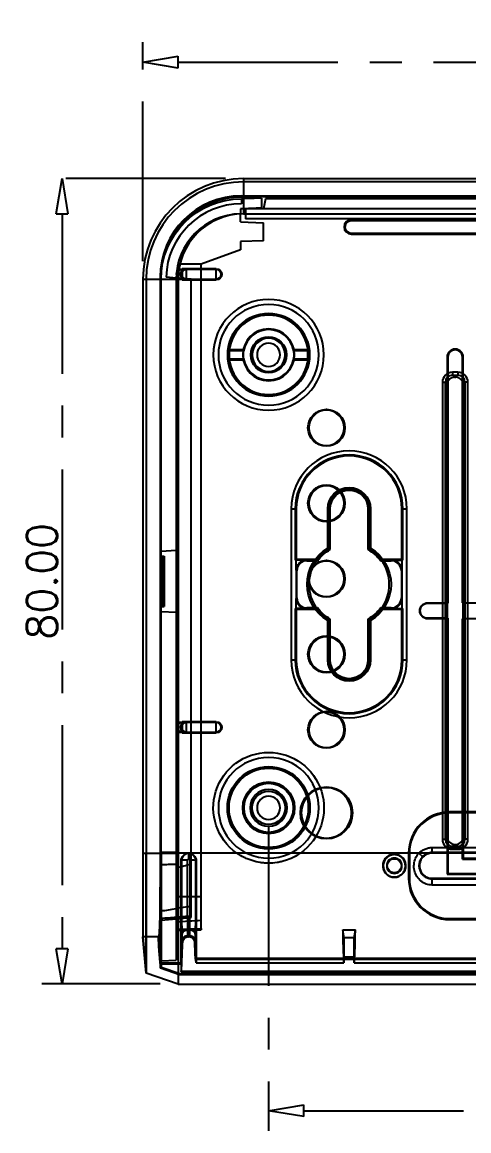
# Model space of a CAD drawing. Header units: millimetres. Extents: x 3683 to 5830, y 1279 to 1555.
# Drawn here: x 5035.9 to 5080.3, y 1371.2 to 1481.3 of the extents above; entities that cross this region are included whole.
import ezdxf
from ezdxf.lldxf.tags import DXFTag

# ---------------------------------------------------------------- set-up
doc = ezdxf.new("R2010")
doc.units = ezdxf.units.MM
doc.header["$LTSCALE"] = 0.5
doc.linetypes.add('CENTER', pattern=[50.8, 31.75, -6.35, 6.35, -6.35])
for name, color, linetype, true_color in [('112', 7, 'Continuous', 0xffffff), ('30', 7, 'Continuous', 0xffffff), ('32', 7, 'Continuous', 0xffffff)]:
    doc.layers.add(name, color=color, linetype=linetype, true_color=true_color)
doc.layers.add('dim', color=82, linetype='Continuous', lineweight=9)
doc.styles.get("Standard").update_dxf_attribs({"font": 'txt', "bigfont": 'gbcbig.shx'})
tags = doc.linetypes.add('DASHED', pattern=[0.75, 0.5, -0.25]).pattern_tags.tags
tags[6:7] = [DXFTag(74, 4), DXFTag(75, 0), DXFTag(340, '0'), DXFTag(46, 0.0), DXFTag(50, 0.0), DXFTag(44, 0.0), DXFTag(45, 0.0)]
tags[4:5] = [DXFTag(74, 4), DXFTag(75, 0), DXFTag(340, '0'), DXFTag(46, 0.0), DXFTag(50, 0.0), DXFTag(44, 0.0), DXFTag(45, 0.0)]
doc.dimstyles.new('VT-3.00', dxfattribs={"dimtxt": 3, "dimasz": 3.5, "dimexe": 2, "dimexo": 1.8, "dimgap": 0.5, "dimtad": 1, "dimzin": 0, "dimdsep": 46, "dimtxsty": 'Standard', "dimblk": 'CLOSEDBLANK', "dimcen": 0.3, "dimclrd": 1, "dimclre": 1, "dimclrt": 7, "dimadec": 1, "dimazin": 0, "dimtfac": 1, "dimtofl": 0, "dimtmove": 0, "dimatfit": 3, "dimldrblk": 'CLOSEDBLANK', "dimfxl": 0, "dimtolj": 1, "dimtzin": 0, "dimarcsym": 0})

# ---------------------------------------------------------------- blocks, each defined once
blk = doc.blocks.new('_ClosedBlank')
at = {"color": 0, "linetype": 'ByBlock', "lineweight": -2}
for p, q in [((-1, 0.167), (0, 0)), ((-1, 0.167), (-1, -0.167)), ((0, 0), (-1, -0.167))]:
    blk.add_line(p, q, dxfattribs=at)
blk = doc.blocks.new('*D59')
at = {"layer": 'Defpoints', "color": 0, "linetype": 'CENTER'}
for p in [(9628.68, 3069.97), (9518.68, 3048.4), (9628.68, 3048.4)]:
    blk.add_point(p, dxfattribs=at)
at = {"layer": 'dim', "color": 1, "linetype": 'CENTER', "lineweight": -2}
for p, q in [((9518.68, 3050.2), (9518.68, 3071.97)), ((9628.68, 3050.2), (9628.68, 3071.97)), ((9522.18, 3069.97), (9625.18, 3069.97))]:
    blk.add_line(p, q, dxfattribs=at)
at = {"layer": 'dim', "color": 1, "linetype": 'CENTER', "lineweight": -2, "xscale": 3.5, "yscale": 3.5, "zscale": 3.5, "rotation": 180}
blk.add_blockref('_ClosedBlank', (9518.68, 3069.97), dxfattribs=at)
at = {"layer": 'dim', "color": 1, "linetype": 'CENTER', "lineweight": -2, "xscale": 3.5, "yscale": 3.5, "zscale": 3.5}
blk.add_blockref('_ClosedBlank', (9628.68, 3069.97), dxfattribs=at)
at = {"layer": 'dim', "color": 7, "linetype": 'CENTER', "insert": (9573.68, 3071.97), "char_height": 3, "attachment_point": 5}
blk.add_mtext('\\A1;110.00', dxfattribs=at)
blk = doc.blocks.new('*D60')
at = {"layer": 'Defpoints', "color": 0, "linetype": 'CENTER'}
for p in [(9528.68, 3058.4), (9510.64, 2978.4), (9522.18, 2978.4)]:
    blk.add_point(p, dxfattribs=at)
at = {"layer": 'dim', "color": 1, "linetype": 'CENTER', "lineweight": -2}
for p, q in [((9526.88, 3058.4), (9508.64, 3058.4)), ((9510.64, 3054.9), (9510.64, 2981.9)), ((9520.38, 2978.4), (9508.64, 2978.4))]:
    blk.add_line(p, q, dxfattribs=at)
at = {"layer": 'dim', "color": 1, "linetype": 'CENTER', "lineweight": -2, "xscale": 3.5, "yscale": 3.5, "zscale": 3.5}
for p, rotation in [((9510.64, 3058.4), 90), ((9510.64, 2978.4), 270)]:
    blk.add_blockref('_ClosedBlank', p, dxfattribs=dict(at, rotation=rotation))
at = {"layer": 'dim', "color": 7, "linetype": 'CENTER', "insert": (9508.64, 3018.4), "char_height": 3, "attachment_point": 5, "rotation": 90}
blk.add_mtext('\\A1;80.00', dxfattribs=at)
blk = doc.blocks.new('*D63')
at = {"layer": 'Defpoints', "color": 0, "linetype": 'CENTER'}
for p in [(9531.18, 2995.9), (9616.18, 2995.9), (9616.18, 2965.81)]:
    blk.add_point(p, dxfattribs=at)
at = {"layer": 'dim', "color": 1, "linetype": 'CENTER', "lineweight": -2}
for p, q in [((9531.18, 2994.1), (9531.18, 2963.81)), ((9616.18, 2994.1), (9616.18, 2963.81)), ((9534.68, 2965.81), (9612.68, 2965.81))]:
    blk.add_line(p, q, dxfattribs=at)
at = {"layer": 'dim', "color": 1, "linetype": 'CENTER', "lineweight": -2, "xscale": 3.5, "yscale": 3.5, "zscale": 3.5, "rotation": 180}
blk.add_blockref('_ClosedBlank', (9531.18, 2965.81), dxfattribs=at)
at = {"layer": 'dim', "color": 1, "linetype": 'CENTER', "lineweight": -2, "xscale": 3.5, "yscale": 3.5, "zscale": 3.5}
blk.add_blockref('_ClosedBlank', (9616.18, 2965.81), dxfattribs=at)
at = {"layer": 'dim', "color": 7, "linetype": 'CENTER', "insert": (9573.68, 2967.81), "char_height": 3, "attachment_point": 5}
blk.add_mtext('\\A1;85.00', dxfattribs=at)

msp = doc.modelspace()

# ---------------------------------------------------------------- linework, layer by layer
at = {"layer": '112', "color": 7}
for p, q in [((5057.917, 1465.768), (5147.917, 1465.768)), ((5057.917, 1465.768), (5057.917, 1465.453)), ((5147.917, 1465.453), (5057.917, 1465.453)), ((5047.917, 1455.768), (5047.917, 1398.768)), ((5047.917, 1455.768), (5048.233, 1455.768)), ((5048.233, 1455.768), (5048.233, 1398.768)), ((5047.917, 1398.768), (5047.917, 1390.468)), ((5047.917, 1398.768), (5047.917, 1390.468)), ((5047.917, 1398.768), (5048.233, 1398.768)), ((5048.233, 1386.86), (5048.233, 1398.768)), ((5048.233, 1398.768), (5048.233, 1386.86)), ((5129.167, 1398.768), (5076.667, 1398.768)), ((5076.667, 1396.268), (5129.167, 1396.268)), ((5047.917, 1390.468), (5048.233, 1386.86)), ((5048.233, 1386.86), (5047.917, 1390.468)), ((5051.417, 1385.768), (5048.233, 1386.86)), ((5051.417, 1385.768), (5048.233, 1386.86)), ((5051.417, 1385.768), (5154.417, 1385.768)), ((5051.417, 1385.768), (5154.417, 1385.768))]:
    msp.add_line(p, q, dxfattribs=at)
for radius in [10, 9.684]:
    msp.add_arc((5057.917, 1455.768), radius, 90, 180, dxfattribs=at)
msp.add_open_spline([(5076.667, 1398.768), (5076.584, 1398.768), (5076.503, 1398.76), (5076.343, 1398.727), (5076.263, 1398.703), (5076.111, 1398.639), (5076.039, 1398.601), (5075.902, 1398.51), (5075.838, 1398.457), (5075.723, 1398.341), (5075.671, 1398.278), (5075.581, 1398.14), (5075.543, 1398.067), (5075.481, 1397.915), (5075.457, 1397.836), (5075.425, 1397.675), (5075.417, 1397.594), (5075.417, 1397.432), (5075.426, 1397.35), (5075.459, 1397.19), (5075.483, 1397.113), (5075.545, 1396.963), (5075.584, 1396.89), (5075.674, 1396.756), (5075.725, 1396.693), (5075.841, 1396.577), (5075.904, 1396.525), (5076.005, 1396.458), (5076.04, 1396.437), (5076.112, 1396.398), (5076.149, 1396.38), (5076.263, 1396.333), (5076.341, 1396.309), (5076.501, 1396.277), (5076.584, 1396.268), (5076.667, 1396.268)], degree=3, knots=[0, 0, 0, 0, 0.0625, 0.0625, 0.125, 0.125, 0.1875, 0.1875, 0.25, 0.25, 0.3125, 0.3125, 0.375, 0.375, 0.4375, 0.4375, 0.5, 0.5, 0.5625, 0.5625, 0.625, 0.625, 0.6875, 0.6875, 0.75, 0.75, 0.8125, 0.8125, 0.84375, 0.84375, 0.875, 0.875, 0.9375, 0.9375, 1, 1, 1, 1], dxfattribs=at)
at = {"layer": '30', "color": 8, "linetype": 'DASHED', "ltscale": 4.936788}
for p, q in [((5057.917, 1465.453), (5057.917, 1462.268)), ((5057.717, 1464.063), (5057.717, 1463.968)), ((5057.717, 1464.063), (5148.117, 1464.063)), ((5148.117, 1463.968), (5057.717, 1463.968)), ((5057.717, 1463.768), (5057.717, 1463.268)), ((5060.093, 1463.768), (5059.917, 1462.768)), ((5145.741, 1463.768), (5060.093, 1463.768)), ((5058.117, 1462.768), (5058.117, 1461.768)), ((5059.917, 1462.768), (5058.117, 1462.768)), ((5145.917, 1462.768), (5059.917, 1462.768)), ((5057.617, 1461.468), (5057.617, 1462.268)), ((5057.617, 1461.468), (5059.917, 1461.387)), ((5057.917, 1462.268), (5147.917, 1462.268)), ((5147.717, 1461.768), (5058.117, 1461.768)), ((5137.217, 1461.668), (5068.617, 1461.668)), ((5068.617, 1461.574), (5068.617, 1461.668)), ((5137.217, 1461.574), (5068.617, 1461.574)), ((5059.917, 1459.605), (5059.917, 1461.387)), ((5068.617, 1460.363), (5068.617, 1460.268)), ((5068.617, 1460.363), (5137.217, 1460.363)), ((5059.917, 1459.605), (5057.617, 1459.525)), ((5057.617, 1459.525), (5057.617, 1458.688)), ((5068.617, 1460.268), (5137.217, 1460.268)), ((5057.617, 1458.688), (5053.717, 1457.268)), ((5053.717, 1457.268), (5051.393, 1457.268)), ((5053.717, 1394.475), (5053.717, 1457.268)), ((5049.717, 1455.968), (5049.623, 1455.968)), ((5049.623, 1455.968), (5049.623, 1398.768)), ((5049.717, 1398.768), (5049.717, 1455.968)), ((5051.218, 1455.899), (5050.22, 1455.987)), ((5051.817, 1456.815), (5051.817, 1456.738)), ((5052.217, 1456.815), (5051.817, 1456.815)), ((5051.817, 1456.738), (5051.817, 1455.798)), ((5051.817, 1456.738), (5052.205, 1456.738)), ((5052.217, 1456.815), (5052.217, 1456.738)), ((5055.217, 1456.815), (5052.217, 1456.815)), ((5055.217, 1456.738), (5052.217, 1456.738)), ((5052.217, 1456.738), (5052.217, 1455.798)), ((5055.217, 1456.738), (5055.217, 1456.815)), ((5055.217, 1455.798), (5055.217, 1456.738)), ((5048.233, 1455.768), (5051.417, 1455.768)), ((5051.217, 1455.768), (5051.217, 1398.818)), ((5052.717, 1455.768), (5051.218, 1455.899)), ((5051.417, 1455.768), (5051.417, 1398.768)), ((5052.205, 1455.799), (5051.817, 1455.799)), ((5051.817, 1455.798), (5051.817, 1455.721)), ((5051.817, 1455.721), (5052.217, 1455.721)), ((5052.217, 1455.799), (5055.217, 1455.799)), ((5052.217, 1455.798), (5052.217, 1455.721)), ((5052.217, 1455.721), (5055.217, 1455.721)), ((5052.717, 1397.674), (5052.717, 1455.768)), ((5055.217, 1455.721), (5055.217, 1455.798)), ((5057.968, 1448.768), (5056.417, 1448.768)), ((5056.506, 1448.679), (5056.417, 1448.768)), ((5056.417, 1448.768), (5056.417, 1447.768)), ((5056.506, 1448.679), (5056.506, 1447.857)), ((5057.951, 1448.679), (5056.506, 1448.679)), ((5064.417, 1448.768), (5062.867, 1448.768)), ((5064.328, 1448.679), (5062.883, 1448.679)), ((5064.328, 1448.679), (5064.417, 1448.768)), ((5064.328, 1447.857), (5064.328, 1448.679)), ((5064.417, 1447.768), (5064.417, 1448.768)), ((5056.506, 1447.857), (5056.417, 1447.768)), ((5056.417, 1447.768), (5057.968, 1447.768)), ((5056.506, 1447.857), (5057.951, 1447.857)), ((5062.867, 1447.768), (5064.417, 1447.768)), ((5062.883, 1447.857), (5064.328, 1447.857)), ((5064.328, 1447.857), (5064.417, 1447.768)), ((5078.167, 1448.04), (5078.246, 1448.04)), ((5078.167, 1448.04), (5078.167, 1445.542)), ((5078.246, 1448.04), (5078.246, 1423.588)), ((5079.767, 1448.04), (5079.689, 1448.04)), ((5079.689, 1423.64), (5079.689, 1448.04)), ((5079.767, 1445.542), (5079.767, 1448.04)), ((5078.696, 1446.534), (5078.696, 1446.235)), ((5079.238, 1446.534), (5078.696, 1446.534)), ((5078.696, 1446.235), (5078.891, 1446.04)), ((5078.696, 1446.235), (5079.238, 1446.235)), ((5078.891, 1446.04), (5079.044, 1446.04)), ((5079.044, 1446.04), (5079.238, 1446.235)), ((5079.238, 1446.534), (5079.238, 1446.235)), ((5077.7, 1445.537), (5077.999, 1445.537)), ((5077.7, 1445.537), (5077.7, 1400.143)), ((5078.15, 1445.386), (5077.999, 1445.537)), ((5077.999, 1400.143), (5077.999, 1445.537)), ((5078.15, 1445.386), (5078.15, 1423.64)), ((5078.193, 1423.623), (5078.193, 1445.343)), ((5079.741, 1445.343), (5079.741, 1423.64)), ((5079.936, 1445.537), (5079.785, 1445.386)), ((5079.785, 1445.386), (5079.785, 1423.64)), ((5080.235, 1445.537), (5079.936, 1445.537)), ((5079.936, 1445.537), (5079.936, 1400.143)), ((5080.235, 1400.143), (5080.235, 1445.537)), ((5062.667, 1432.968), (5063.062, 1432.968)), ((5062.667, 1432.968), (5062.667, 1417.968)), ((5063.062, 1432.968), (5063.062, 1427.864)), ((5063.167, 1432.968), (5063.062, 1432.968)), ((5063.167, 1432.968), (5063.167, 1427.968)), ((5066.292, 1432.968), (5066.336, 1432.968)), ((5066.292, 1429.062), (5066.292, 1432.968)), ((5066.336, 1432.968), (5066.336, 1429.037)), ((5066.467, 1432.968), (5066.546, 1432.968)), ((5066.467, 1428.961), (5066.467, 1432.968)), ((5066.546, 1428.914), (5066.546, 1432.968)), ((5070.289, 1432.968), (5070.289, 1428.914)), ((5070.367, 1432.968), (5070.289, 1432.968)), ((5070.367, 1432.968), (5070.367, 1428.961)), ((5070.498, 1429.037), (5070.498, 1432.968)), ((5070.542, 1432.968), (5070.498, 1432.968)), ((5070.542, 1432.968), (5070.542, 1429.062)), ((5073.667, 1432.968), (5073.772, 1432.968)), ((5073.667, 1427.968), (5073.667, 1432.968)), ((5073.772, 1427.864), (5073.772, 1432.968)), ((5073.772, 1432.968), (5074.167, 1432.968)), ((5074.167, 1417.968), (5074.167, 1432.968)), ((5049.717, 1428.768), (5051.217, 1428.847)), ((5049.629, 1428.268), (5049.629, 1423.268)), ((5049.629, 1428.268), (5050.017, 1428.268)), ((5049.663, 1428.268), (5049.663, 1423.268)), ((5049.905, 1428.268), (5049.905, 1423.268)), ((5050.017, 1428.268), (5050.017, 1423.268)), ((5063.167, 1427.968), (5063.062, 1427.864)), ((5064.166, 1427.864), (5063.062, 1427.864)), ((5063.167, 1427.968), (5065.128, 1427.968)), ((5063.167, 1426.865), (5063.167, 1427.968)), ((5064.166, 1427.864), (5064.218, 1427.811)), ((5064.218, 1427.811), (5065.273, 1427.811)), ((5071.562, 1427.811), (5072.616, 1427.811)), ((5071.706, 1427.968), (5073.667, 1427.968)), ((5072.616, 1427.811), (5072.669, 1427.864)), ((5072.669, 1427.864), (5073.772, 1427.864)), ((5073.667, 1427.968), (5073.772, 1427.864)), ((5073.667, 1427.968), (5073.667, 1426.865)), ((5063.22, 1426.812), (5063.167, 1426.865)), ((5063.167, 1426.865), (5063.167, 1424.072)), ((5063.22, 1424.124), (5063.22, 1426.812)), ((5073.667, 1426.865), (5073.615, 1426.812)), ((5073.615, 1426.812), (5073.615, 1424.124)), ((5073.667, 1426.865), (5073.667, 1424.072)), ((5063.167, 1424.072), (5063.22, 1424.124)), ((5063.167, 1422.968), (5063.167, 1424.072)), ((5073.615, 1424.124), (5073.667, 1424.072)), ((5073.667, 1424.072), (5073.667, 1422.968)), ((5049.629, 1423.268), (5050.017, 1423.268)), ((5063.167, 1422.968), (5063.062, 1423.073)), ((5064.166, 1423.073), (5063.062, 1423.073)), ((5063.062, 1423.073), (5063.062, 1417.968)), ((5065.128, 1422.968), (5063.167, 1422.968)), ((5063.167, 1422.968), (5063.167, 1417.968)), ((5064.218, 1423.126), (5064.166, 1423.073)), ((5065.273, 1423.126), (5064.218, 1423.126)), ((5072.616, 1423.126), (5071.562, 1423.126)), ((5073.667, 1422.968), (5071.706, 1422.968)), ((5072.669, 1423.073), (5072.616, 1423.126)), ((5072.669, 1423.073), (5073.772, 1423.073)), ((5073.667, 1422.968), (5073.772, 1423.073)), ((5073.667, 1417.968), (5073.667, 1422.968)), ((5073.772, 1417.968), (5073.772, 1423.073)), ((5076.246, 1423.64), (5078.15, 1423.64)), ((5076.246, 1423.588), (5076.246, 1423.64)), ((5076.246, 1423.588), (5078.246, 1423.588)), ((5078.15, 1423.64), (5078.193, 1423.623)), ((5078.246, 1423.588), (5078.193, 1423.623)), ((5078.193, 1422.057), (5078.193, 1423.623)), ((5079.689, 1423.64), (5081.846, 1423.64)), ((5079.741, 1423.64), (5079.741, 1422.04)), ((5049.717, 1422.768), (5051.217, 1422.69)), ((5066.292, 1417.968), (5066.292, 1421.875)), ((5066.336, 1421.9), (5066.336, 1417.968)), ((5066.467, 1417.968), (5066.467, 1421.976)), ((5066.546, 1417.968), (5066.546, 1422.022)), ((5070.289, 1422.022), (5070.289, 1417.968)), ((5070.367, 1421.976), (5070.367, 1417.968)), ((5070.498, 1417.968), (5070.498, 1421.9)), ((5070.542, 1421.875), (5070.542, 1417.968)), ((5076.246, 1422.092), (5076.246, 1422.04)), ((5078.246, 1422.092), (5076.246, 1422.092)), ((5078.15, 1422.04), (5076.246, 1422.04)), ((5078.193, 1422.057), (5078.15, 1422.04)), ((5078.15, 1422.04), (5078.15, 1400.294)), ((5078.246, 1422.092), (5078.193, 1422.057)), ((5078.193, 1400.337), (5078.193, 1422.057)), ((5078.246, 1422.092), (5078.246, 1398.768)), ((5079.689, 1398.769), (5079.689, 1422.04)), ((5081.846, 1422.04), (5079.689, 1422.04)), ((5079.741, 1422.04), (5079.741, 1400.337)), ((5079.785, 1422.04), (5079.785, 1400.294)), ((5062.667, 1417.968), (5063.062, 1417.968)), ((5063.167, 1417.968), (5063.062, 1417.968)), ((5066.292, 1417.968), (5066.336, 1417.968)), ((5066.467, 1417.968), (5066.546, 1417.968)), ((5070.367, 1417.968), (5070.289, 1417.968)), ((5070.542, 1417.968), (5070.498, 1417.968)), ((5073.667, 1417.968), (5073.772, 1417.968)), ((5073.772, 1417.968), (5074.167, 1417.968)), ((5052.217, 1411.815), (5051.817, 1411.815)), ((5051.817, 1411.815), (5051.817, 1411.738)), ((5051.817, 1411.738), (5051.817, 1410.798)), ((5051.817, 1411.738), (5052.205, 1411.738)), ((5052.205, 1410.799), (5051.817, 1410.799)), ((5051.817, 1410.798), (5051.817, 1410.721)), ((5052.217, 1411.815), (5052.217, 1411.738)), ((5055.217, 1411.815), (5052.217, 1411.815)), ((5055.217, 1411.738), (5052.217, 1411.738)), ((5052.217, 1411.738), (5052.217, 1410.798)), ((5052.217, 1410.799), (5055.217, 1410.799)), ((5052.217, 1410.798), (5052.217, 1410.721)), ((5055.217, 1411.738), (5055.217, 1411.815)), ((5055.217, 1410.798), (5055.217, 1411.738)), ((5055.217, 1410.721), (5055.217, 1410.798)), ((5051.817, 1410.721), (5052.217, 1410.721)), ((5052.217, 1410.721), (5055.217, 1410.721)), ((5078.417, 1402.856), (5078.417, 1402.768)), ((5127.417, 1402.856), (5078.417, 1402.856)), ((5127.417, 1402.768), (5078.417, 1402.768)), ((5077.7, 1400.143), (5077.999, 1400.143)), ((5077.999, 1400.143), (5078.15, 1400.294)), ((5078.167, 1400.138), (5078.167, 1398.768)), ((5079.767, 1400.138), (5079.767, 1398.768)), ((5079.785, 1400.294), (5079.936, 1400.143)), ((5080.235, 1400.143), (5079.936, 1400.143)), ((5048.233, 1398.768), (5051.417, 1398.768)), ((5049.717, 1398.818), (5049.717, 1388.068)), ((5051.217, 1398.818), (5049.717, 1398.818)), ((5051.217, 1398.818), (5051.217, 1388.147)), ((5051.417, 1398.768), (5051.417, 1385.768)), ((5051.417, 1398.768), (5051.417, 1385.768)), ((5075.367, 1398.768), (5051.417, 1398.768)), ((5052.467, 1398.731), (5052.467, 1398.768)), ((5052.467, 1398.174), (5052.467, 1398.731)), ((5052.467, 1398.731), (5052.467, 1398.174)), ((5075.367, 1398.768), (5075.727, 1398.422)), ((5076.667, 1398.768), (5075.367, 1398.768)), ((5076.667, 1399.321), (5129.167, 1399.321)), ((5076.667, 1398.822), (5076.667, 1399.321)), ((5129.167, 1398.822), (5076.667, 1398.822)), ((5078.246, 1398.768), (5078.246, 1396.74)), ((5078.891, 1399.64), (5078.696, 1399.445)), ((5079.238, 1399.445), (5078.696, 1399.445)), ((5078.696, 1399.445), (5078.696, 1399.146)), ((5078.696, 1399.146), (5079.238, 1399.146)), ((5078.891, 1399.64), (5079.044, 1399.64)), ((5079.238, 1399.445), (5079.044, 1399.64)), ((5079.238, 1399.445), (5079.238, 1399.146)), ((5079.689, 1398.183), (5079.689, 1398.769)), ((5079.767, 1398.768), (5079.767, 1398.262)), ((5051.754, 1398.018), (5051.717, 1398.018)), ((5052.717, 1393.502), (5052.717, 1397.674)), ((5053.217, 1398.018), (5053.18, 1398.018)), ((5079.767, 1398.262), (5079.689, 1398.183)), ((5079.689, 1398.183), (5102.17, 1398.183)), ((5079.767, 1398.262), (5083.215, 1398.262)), ((5078.178, 1396.672), (5078.246, 1396.74)), ((5078.178, 1396.672), (5083.268, 1396.672)), ((5078.246, 1396.74), (5102.17, 1396.74)), ((5074.329, 1396.265), (5074.417, 1396.268)), ((5076.667, 1395.598), (5076.667, 1396.219)), ((5076.667, 1396.219), (5129.167, 1396.219)), ((5129.167, 1395.598), (5076.667, 1395.598)), ((5053.717, 1392.101), (5053.717, 1394.475)), ((5052.717, 1392.511), (5052.717, 1393.503)), ((5049.717, 1392.106), (5052.717, 1392.368)), ((5052.717, 1392.368), (5052.717, 1392.511)), ((5053.717, 1391.269), (5053.717, 1392.102)), ((5078.417, 1392.268), (5127.417, 1392.268)), ((5078.417, 1392.167), (5078.417, 1392.268)), ((5078.417, 1392.167), (5127.417, 1392.167)), ((5051.217, 1391.068), (5053.717, 1391.156)), ((5053.717, 1391.269), (5053.717, 1391.156)), ((5067.787, 1391.15), (5069.047, 1391.15)), ((5067.917, 1390.368), (5067.787, 1391.15)), ((5068.917, 1390.368), (5069.047, 1391.15)), ((5049.465, 1390.468), (5047.917, 1390.468)), ((5052.406, 1390.605), (5052.529, 1390.605)), ((5052.428, 1390.47), (5052.507, 1390.47)), ((5052.45, 1390.446), (5052.484, 1390.446)), ((5067.917, 1388.421), (5067.917, 1390.368)), ((5068.917, 1390.368), (5067.917, 1390.368)), ((5068.917, 1388.421), (5068.917, 1390.368)), ((5049.655, 1387.768), (5051.748, 1387.768)), ((5049.665, 1387.343), (5049.665, 1387.864)), ((5049.717, 1388.068), (5051.217, 1388.147)), ((5049.717, 1387.871), (5049.717, 1387.408)), ((5049.717, 1387.871), (5051.717, 1387.871)), ((5053.14, 1388.247), (5152.694, 1388.247)), ((5053.217, 1388.329), (5152.617, 1388.329)), ((5053.217, 1387.871), (5067.9, 1387.871)), ((5067.917, 1388.421), (5067.9, 1388.368)), ((5067.9, 1387.871), (5067.9, 1388.368)), ((5068.935, 1388.368), (5067.9, 1388.368)), ((5068.917, 1388.421), (5067.917, 1388.421)), ((5068.917, 1388.421), (5068.935, 1388.368)), ((5068.935, 1387.871), (5068.935, 1388.368)), ((5068.935, 1387.871), (5102.4, 1387.871)), ((5049.717, 1387.408), (5049.665, 1387.343)), ((5051.571, 1386.69), (5049.665, 1387.343)), ((5051.584, 1386.768), (5049.717, 1387.408)), ((5051.584, 1386.768), (5051.571, 1386.69)), ((5154.264, 1386.69), (5051.571, 1386.69)), ((5154.25, 1386.768), (5051.584, 1386.768)), ((5051.706, 1386.968), (5154.128, 1386.968)), ((5154.105, 1387.01), (5051.729, 1387.01))]:
    msp.add_line(p, q, dxfattribs=at)
at = {"layer": '30', "color": 8, "linetype": 'DASHED', "ltscale": 4.936788, "extrusion": (1.22461e-16, 0, -1)}
for centre, radius in [((-5060.417, 1448.268), 5.5), ((-5060.417, 1448.268), 5), ((-5060.417, 1448.268), 4.105), ((-5060.417, 1403.268), 5)]:
    msp.add_circle(centre, radius, dxfattribs=at)
at = {"layer": '30', "color": 8, "linetype": 'DASHED', "ltscale": 4.936788, "extrusion": (0, 0, -1)}
for centre, radius in [((-5060.417, 1448.268), 4), ((-5060.417, 1448.268), 3.939), ((-5060.417, 1448.268), 2.579), ((-5060.417, 1448.268), 1.65), ((-5060.417, 1448.268), 1.15), ((-5066.167, 1441.018), 1.75), ((-5066.167, 1433.518), 1.75), ((-5066.167, 1426.018), 1.75), ((-5066.167, 1418.518), 1.75), ((-5066.167, 1411.018), 1.75), ((-5066.167, 1402.768), 2.5), ((-5060.417, 1403.268), 1.833), ((-5060.417, 1403.268), 1.15), ((-5072.917, 1397.518), 0.761)]:
    msp.add_circle(centre, radius, dxfattribs=at)
at = {"layer": '30', "color": 8, "linetype": 'DASHED', "ltscale": 4.936788}
for centre, radius in [((5060.417, 1448.268), 1.781), ((5066.167, 1441.018), 1.838), ((5066.167, 1433.518), 1.838), ((5066.167, 1426.018), 1.838), ((5066.167, 1418.518), 1.838), ((5066.167, 1411.018), 1.838), ((5060.417, 1403.268), 4.105), ((5060.417, 1403.268), 4), ((5060.417, 1403.268), 3.939), ((5060.417, 1403.268), 2.579), ((5060.417, 1403.268), 2.5), ((5060.417, 1403.268), 2.448), ((5066.167, 1402.768), 2.588), ((5060.417, 1403.268), 1.65), ((5072.917, 1397.518), 0.7)]:
    msp.add_circle(centre, radius, dxfattribs=at)
for centre, radius, start, end in [((5057.717, 1455.968), 8.094, 90, 180), ((5057.717, 1455.768), 7.5, 90, 178.33098), ((5057.717, 1455.768), 6.5, 90.88151, 180), ((5057.917, 1455.768), 6.5, 90, 180), ((5068.617, 1460.968), 0.7, 90, 270), ((5068.617, 1460.968), 0.606, 90, 270), ((5052.217, 1456.268), 0.47, 90, 270), ((5055.217, 1456.268), 0.47, 270, 90), ((5060.417, 1448.268), 2.5, 11.53696, 168.46304), ((5078.967, 1448.04), 0.8, 0, 180), ((5078.967, 1448.04), 0.721, 0, 180), ((5060.417, 1448.268), 2.5, 191.53696, 348.46304), ((5068.417, 1432.968), 5.75, 0, 180), ((5068.417, 1432.968), 5.355, 0, 180), ((5068.417, 1432.968), 5.25, 0, 180), ((5068.417, 1432.968), 2.081, 0, 180), ((5068.417, 1425.468), 4, 119.1764, 142.74618), ((5068.417, 1425.468), 4, 37.25382, 60.8236), ((5068.417, 1425.468), 4, 142.74618, 217.25382), ((5068.417, 1425.468), 4, 322.74618, 37.25382), ((5068.417, 1425.468), 4, 217.25382, 240.8236), ((5068.417, 1425.468), 4, 299.1764, 322.74618), ((5068.417, 1417.968), 5.75, 180, 0), ((5068.417, 1417.968), 5.355, 180, 0), ((5068.417, 1417.968), 5.25, 180, 0), ((5068.417, 1417.968), 2.081, 180, 0), ((5052.217, 1411.268), 0.47, 90, 270), ((5055.217, 1411.268), 0.47, 270, 90), ((5078.417, 1398.768), 4.088, 90, 180), ((5078.417, 1398.768), 4, 90, 180)]:
    msp.add_arc(centre, radius, start, end, dxfattribs=at)
at = {"layer": '30', "color": 8, "linetype": 'DASHED', "ltscale": 4.936788, "extrusion": (0, 0, -1)}
for centre, radius, start, end in [((-5057.717, 1455.968), 8, 0, 90), ((-5057.717, 1455.768), 8, 0, 90), ((-5052.217, 1456.268), 0.547, 270, 90), ((-5055.217, 1456.268), 0.547, 90, 270), ((-5060.417, 1448.268), 2.5, 350.53312, 9.46688), ((-5060.417, 1448.268), 2.5, 170.53875, 180), ((-5060.417, 1448.268), 2.5, 180, 189.46125), ((-5052.217, 1411.268), 0.547, 270, 90), ((-5055.217, 1411.268), 0.547, 90, 270)]:
    msp.add_arc(centre, radius, start, end, dxfattribs=at)
at = {"layer": '30', "color": 8, "linetype": 'DASHED', "ltscale": 4.936788, "extrusion": (1.22461e-16, 0, -1)}
for centre, radius, start, end in [((-5051.817, 1456.268), 0.547, 270, 90), ((-5051.817, 1456.268), 0.47, 270, 90), ((-5068.417, 1432.968), 2.125, 0, 180), ((-5068.417, 1432.968), 1.95, 0, 180), ((-5068.417, 1432.968), 1.871, 0, 180), ((-5068.417, 1425.468), 4.175, 300.59587, 59.40413), ((-5068.417, 1425.468), 4.131, 37.23936, 59.74959), ((-5068.417, 1425.468), 3.921, 36.68645, 61.49562), ((-5068.417, 1425.468), 3.921, 118.50438, 143.31355), ((-5068.417, 1425.468), 4.131, 120.25041, 142.76064), ((-5068.417, 1425.468), 4.175, 120.59587, 239.40413), ((-5068.417, 1425.468), 4.131, 300.25041, 322.76064), ((-5068.417, 1425.468), 3.921, 298.50438, 323.31355), ((-5068.417, 1425.468), 3.921, 216.68645, 241.49562), ((-5068.417, 1425.468), 4.131, 217.23936, 239.74959), ((-5076.246, 1422.84), 0.8, 270, 90), ((-5076.246, 1422.84), 0.748, 270, 90), ((-5068.417, 1417.968), 2.125, 180, 0), ((-5068.417, 1417.968), 1.95, 180, 0), ((-5068.417, 1417.968), 1.871, 180, 0), ((-5051.817, 1411.268), 0.547, 270, 90), ((-5051.817, 1411.268), 0.47, 270, 90), ((-5060.417, 1403.268), 5.5, 305.0968, 234.9032)]:
    msp.add_arc(centre, radius, start, end, dxfattribs=at)
at = {"layer": '30', "color": 8, "linetype": 'DASHED', "ltscale": 4.936788}
for centre, major_axis, ratio, start_param, end_param in [((5060.417, 1448.268), (-2.453, 0.481), 1, 6.2754991, 6.3117124), ((5060.417, 1448.268), (-0.458, 2.458), 0.9999997, 4.6931339, 4.7293472), ((5060.417, 1448.268), (-0.458, 2.458), 0.9999997, 1.5515412, 1.5877545), ((5060.417, 1448.268), (-2.163, 1.254), 1, 3.4657698, 3.5019832), ((5078.704, 1445.53), (0.712, -0.712), 0.9924325, 2.3599926, 3.9231927), ((5078.704, 1445.53), (-0.502, 0.502), 0.9860607, 5.5015852, 7.0647854), ((5078.896, 1445.337), (0.499, -0.499), 0.9924325, 2.3599926, 3.9231927), ((5079.038, 1445.337), (-0.499, -0.499), 0.9924325, 2.3599926, 3.9231927), ((5079.231, 1445.53), (-0.712, -0.712), 0.9924325, 2.3599926, 3.9231927), ((5079.231, 1445.53), (0.502, 0.502), 0.9860607, 5.5015852, 7.0647854), ((5077.144, 1447.09), (-1.004, 1.876), 0.1629061, 3.4369962, 3.6609023), ((5080.791, 1447.09), (1.004, 1.876), 0.1629061, 2.622283, 2.8461891), ((5064.221, 1426.81), (0.709, -0.709), 0.9972647, 2.357564, 3.9256213), ((5072.613, 1426.81), (-0.709, -0.709), 0.9972647, 2.357564, 3.9256213), ((5064.221, 1424.127), (0.709, 0.709), 0.9972647, 2.357564, 3.9256213), ((5072.613, 1424.127), (-0.709, 0.709), 0.9972647, 2.357564, 3.9256213), ((5078.704, 1400.15), (0.712, 0.712), 0.9924325, 2.3599926, 3.9231927), ((5078.704, 1400.15), (0.502, 0.502), 0.9860607, 2.3599926, 3.9231927), ((5077.144, 1398.59), (1.004, 1.876), 0.1629061, 5.7638757, 5.9877818), ((5078.896, 1400.343), (0.499, 0.499), 0.9924325, 2.3599926, 3.9231927), ((5079.038, 1400.343), (-0.499, 0.499), 0.9924325, 2.3599926, 3.9231927), ((5079.231, 1400.15), (-0.502, 0.502), 0.9860607, 2.3599926, 3.9231927), ((5079.231, 1400.15), (-0.712, 0.712), 0.9924325, 2.3599926, 3.9231927), ((5080.791, 1398.59), (-1.004, 1.876), 0.1629061, 0.2954035, 0.5193096), ((5078.744, 1398.768), (0, 11), 0.0524078, 1.5707963, 1.7625223), ((5052.353, 1398.018), (0.6, 0), 0.0843553, 1.5707723, 3.1217598), ((5052.581, 1398.018), (-0.6, 0), 0.0843548, 3.1614246, 4.712413), ((4649.864, 38649.785), (0, -37257.502), 0.9993908, 0.0107792, 0.0108463), ((4935.896, 3391.52), (0, -2002.891), 0.9993908, 0.0576442, 0.0588953), ((4792.875, 10282.716), (0, 8895.277), 0.9993908, 3.1706571, 3.1709384), ((5052.385, 1390.576), (0.6, 0.013), 0.9204946, 1.5508551, 3.0969102), ((5052.55, 1390.576), (-0.6, 0.013), 0.9204946, 3.1862751, 4.7323302), ((5067.926, 1398.768), (0, 11), 0.0174551, 2.3358836, 3.0048028), ((5068.908, 1398.768), (0, 11), 0.0174551, 3.2783825, 3.9473017), ((5052.428, 1389.87), (0.429, 0.419), 0.9997025, 0.7974295, 2.3440084), ((5052.507, 1389.87), (-0.429, 0.419), 0.9997025, 3.9391769, 5.4857558)]:
    msp.add_ellipse(centre, major_axis=major_axis, ratio=ratio, start_param=start_param, end_param=end_param, dxfattribs=at)
at = {"layer": '30', "color": 8, "linetype": 'DASHED', "ltscale": 4.936788, "extrusion": (0, 0, -1)}
for centre, major_axis, ratio, start_param, end_param in [((5078.852, 1445.381), (0.499, -0.499), 0.9924325, 2.3599926, 2.5838987), ((5079.082, 1445.381), (-0.499, -0.499), 0.9924325, 3.6992866, 3.9231927), ((5064.169, 1426.862), (0.709, -0.709), 0.9972647, 2.357564, 3.9256213), ((5072.666, 1426.862), (-0.709, -0.709), 0.9972647, 2.357564, 3.9256213), ((5064.169, 1424.075), (0.709, 0.709), 0.9972647, 2.357564, 3.9256213), ((5072.666, 1424.075), (-0.709, 0.709), 0.9972647, 2.357564, 3.9256213), ((5078.852, 1400.299), (0.499, 0.499), 0.9924325, 3.6992866, 3.9231927), ((5079.082, 1400.299), (-0.499, 0.499), 0.9924325, 2.3599926, 2.5838987)]:
    msp.add_ellipse(centre, major_axis=major_axis, ratio=ratio, start_param=start_param, end_param=end_param, dxfattribs=at)
at = {"layer": '30', "color": 8, "linetype": 'DASHED', "ltscale": 4.936788}
for points in [[(5059.717, 1463.838), (5059.051, 1463.815), (5058.384, 1463.792), (5057.717, 1463.768)], [(5059.717, 1463.838), (5059.717, 1463.506), (5059.717, 1463.174), (5059.717, 1462.842)], [(5059.717, 1462.842), (5059.017, 1462.817), (5058.317, 1462.793), (5057.617, 1462.768)], [(5057.617, 1462.768), (5057.617, 1462.601), (5057.617, 1462.434), (5057.617, 1462.268)], [(5066.292, 1429.062), (5066.307, 1429.054), (5066.321, 1429.045), (5066.336, 1429.037)], [(5066.467, 1428.961), (5066.493, 1428.945), (5066.52, 1428.93), (5066.546, 1428.914)], [(5070.367, 1428.961), (5070.341, 1428.945), (5070.315, 1428.93), (5070.289, 1428.914)], [(5070.542, 1429.062), (5070.528, 1429.054), (5070.513, 1429.045), (5070.498, 1429.037)], [(5065.128, 1427.968), (5065.163, 1427.942), (5065.198, 1427.916), (5065.233, 1427.89)], [(5065.233, 1427.89), (5065.246, 1427.864), (5065.259, 1427.837), (5065.273, 1427.811)], [(5071.601, 1427.89), (5071.588, 1427.864), (5071.575, 1427.837), (5071.562, 1427.811)], [(5071.706, 1427.968), (5071.671, 1427.942), (5071.636, 1427.916), (5071.601, 1427.89)], [(5065.128, 1422.968), (5065.163, 1422.995), (5065.198, 1423.021), (5065.233, 1423.047)], [(5065.233, 1423.047), (5065.246, 1423.073), (5065.259, 1423.099), (5065.273, 1423.126)], [(5071.601, 1423.047), (5071.588, 1423.073), (5071.575, 1423.099), (5071.562, 1423.126)], [(5071.706, 1422.968), (5071.671, 1422.995), (5071.636, 1423.021), (5071.601, 1423.047)], [(5066.292, 1421.875), (5066.307, 1421.883), (5066.321, 1421.891), (5066.336, 1421.9)], [(5066.467, 1421.976), (5066.493, 1421.991), (5066.52, 1422.007), (5066.546, 1422.022)], [(5070.367, 1421.976), (5070.341, 1421.991), (5070.315, 1422.007), (5070.289, 1422.022)], [(5070.542, 1421.875), (5070.528, 1421.883), (5070.513, 1421.891), (5070.498, 1421.9)], [(5051.717, 1398.018), (5051.717, 1398.426), (5052.057, 1398.768), (5052.467, 1398.768)], [(5052.467, 1398.768), (5052.875, 1398.768), (5053.217, 1398.428), (5053.217, 1398.018)], [(5074.329, 1398.768), (5074.329, 1397.926), (5074.329, 1397.085), (5074.329, 1396.265)], [(5049.717, 1397.65), (5050.217, 1397.654), (5050.717, 1397.658), (5051.217, 1397.662)], [(5049.717, 1393.025), (5050.217, 1393.101), (5050.717, 1393.179), (5051.217, 1393.258)], [(5051.217, 1393.309), (5051.717, 1393.373), (5052.217, 1393.437), (5052.717, 1393.502)], [(5049.717, 1392.302), (5050.217, 1392.336), (5050.717, 1392.371), (5051.217, 1392.405)], [(5052.717, 1392.511), (5052.217, 1392.47), (5051.717, 1392.429), (5051.217, 1392.388)], [(5049.559, 1391.227), (5049.537, 1390.725), (5049.507, 1390.468), (5049.465, 1390.468)], [(5051.785, 1390.587), (5051.779, 1390.869), (5051.774, 1391.235), (5051.77, 1391.668)], [(5052.385, 1391.128), (5052.395, 1390.708), (5052.408, 1390.488), (5052.428, 1390.47)], [(5052.507, 1390.47), (5052.526, 1390.488), (5052.54, 1390.708), (5052.55, 1391.128)], [(5051.785, 1390.587), (5051.77, 1389.834), (5051.757, 1389.081), (5051.717, 1388.329)], [(5051.828, 1389.884), (5051.808, 1389.904), (5051.795, 1390.138), (5051.785, 1390.587)], [(5052.428, 1390.47), (5052.435, 1390.462), (5052.443, 1390.454), (5052.45, 1390.446)], [(5052.484, 1390.446), (5052.491, 1390.454), (5052.499, 1390.462), (5052.507, 1390.47)], [(5053.14, 1388.247), (5053.112, 1388.785), (5053.097, 1389.323), (5053.084, 1389.861)], [(5053.149, 1390.587), (5053.14, 1390.138), (5053.126, 1389.904), (5053.107, 1389.884)], [(5053.217, 1387.871), (5053.127, 1388.579), (5053.144, 1389.297), (5053.127, 1390.011)], [(5049.655, 1387.768), (5049.696, 1387.768), (5049.717, 1387.955), (5049.717, 1388.329)], [(5049.665, 1387.864), (5049.682, 1387.867), (5049.7, 1387.869), (5049.717, 1387.871)], [(5051.748, 1387.768), (5051.734, 1387.502), (5051.72, 1387.235), (5051.706, 1386.968)], [(5051.717, 1388.329), (5051.717, 1387.955), (5051.728, 1387.768), (5051.748, 1387.768)], [(5051.729, 1387.01), (5051.722, 1386.996), (5051.714, 1386.982), (5051.706, 1386.968)]]:
    msp.add_open_spline(points, degree=3, dxfattribs=at)
for points, knots in [([(5049.623, 1398.768), (5049.623, 1396.574), (5049.617, 1394.428), (5049.577, 1391.365), (5049.541, 1390.468), (5049.465, 1390.468)], [0, 0, 0, 0, 0.5, 0.5, 1, 1, 1, 1]), ([(5049.717, 1387.871), (5049.717, 1388.23), (5049.717, 1389.559), (5049.717, 1393.522), (5049.717, 1396.14), (5049.717, 1398.768)], [0, 0, 0, 0, 0.5, 0.5, 1, 1, 1, 1]), ([(5052.467, 1398.731), (5052.444, 1398.731), (5052.42, 1398.73), (5052.374, 1398.725), (5052.351, 1398.722), (5052.283, 1398.708), (5052.238, 1398.694), (5052.152, 1398.658), (5052.111, 1398.635), (5052.034, 1398.583), (5051.998, 1398.553), (5051.932, 1398.487), (5051.902, 1398.451), (5051.85, 1398.374), (5051.828, 1398.333), (5051.792, 1398.248), (5051.778, 1398.203), (5051.764, 1398.135), (5051.76, 1398.112), (5051.755, 1398.065), (5051.754, 1398.041), (5051.754, 1398.018)], [0, 0, 0, 0, 0.0625, 0.0625, 0.125, 0.125, 0.25, 0.25, 0.375, 0.375, 0.5, 0.5, 0.625, 0.625, 0.75, 0.75, 0.875, 0.875, 0.9375, 0.9375, 1, 1, 1, 1]), ([(5053.18, 1398.018), (5053.18, 1398.041), (5053.179, 1398.065), (5053.174, 1398.111), (5053.171, 1398.134), (5053.157, 1398.202), (5053.143, 1398.247), (5053.107, 1398.333), (5053.084, 1398.374), (5053.032, 1398.451), (5053.002, 1398.487), (5052.937, 1398.553), (5052.9, 1398.583), (5052.823, 1398.635), (5052.782, 1398.657), (5052.697, 1398.694), (5052.652, 1398.708), (5052.583, 1398.722), (5052.56, 1398.725), (5052.514, 1398.73), (5052.49, 1398.731), (5052.467, 1398.731)], [0, 0, 0, 0, 0.0625, 0.0625, 0.125, 0.125, 0.25, 0.25, 0.375, 0.375, 0.5, 0.5, 0.625, 0.625, 0.75, 0.75, 0.875, 0.875, 0.9375, 0.9375, 1, 1, 1, 1]), ([(5063.579, 1398.768), (5063.348, 1398.605), (5063.107, 1398.463), (5062.606, 1398.215), (5062.347, 1398.11), (5061.944, 1397.983), (5061.807, 1397.945), (5061.533, 1397.881), (5061.396, 1397.854), (5060.981, 1397.79), (5060.703, 1397.769), (5060.282, 1397.768), (5060.14, 1397.773), (5059.859, 1397.795), (5059.719, 1397.811), (5059.304, 1397.875), (5059.032, 1397.938), (5058.632, 1398.064), (5058.499, 1398.112), (5058.237, 1398.217), (5058.108, 1398.275), (5057.729, 1398.462), (5057.487, 1398.605), (5057.255, 1398.768)], [0, 0, 0, 0, 0.125, 0.125, 0.25, 0.25, 0.3125, 0.3125, 0.375, 0.375, 0.5, 0.5, 0.5625, 0.5625, 0.625, 0.625, 0.75, 0.75, 0.8125, 0.8125, 0.875, 0.875, 1, 1, 1, 1]), ([(5071.774, 1397.39), (5071.766, 1397.466), (5071.765, 1397.54), (5071.778, 1397.689), (5071.792, 1397.764), (5071.834, 1397.909), (5071.862, 1397.979), (5071.931, 1398.113), (5071.972, 1398.177), (5072.066, 1398.295), (5072.118, 1398.349), (5072.234, 1398.446), (5072.298, 1398.489), (5072.43, 1398.561), (5072.5, 1398.591), (5072.644, 1398.637), (5072.718, 1398.653), (5072.867, 1398.67), (5072.944, 1398.671), (5073.095, 1398.657), (5073.168, 1398.642), (5073.313, 1398.599), (5073.384, 1398.571), (5073.518, 1398.501), (5073.581, 1398.46), (5073.7, 1398.364), (5073.753, 1398.311), (5073.849, 1398.196), (5073.892, 1398.132), (5073.963, 1397.999), (5073.992, 1397.93), (5074.037, 1397.786), (5074.053, 1397.711), (5074.069, 1397.563), (5074.069, 1397.488), (5074.055, 1397.338), (5074.041, 1397.264), (5073.998, 1397.121), (5073.97, 1397.051), (5073.9, 1396.918), (5073.86, 1396.856), (5073.766, 1396.739), (5073.713, 1396.685), (5073.598, 1396.589), (5073.536, 1396.547), (5073.404, 1396.476), (5073.334, 1396.446), (5073.191, 1396.4), (5073.118, 1396.384), (5072.966, 1396.367), (5072.891, 1396.366), (5072.741, 1396.38), (5072.666, 1396.394), (5072.521, 1396.437), (5072.452, 1396.465), (5072.318, 1396.535), (5072.254, 1396.576), (5072.138, 1396.669), (5072.085, 1396.721), (5071.988, 1396.837), (5071.946, 1396.899), (5071.874, 1397.029), (5071.845, 1397.099), (5071.799, 1397.242), (5071.783, 1397.315), (5071.774, 1397.39)], [0, 0, 0, 0, 0.03125, 0.03125, 0.0625, 0.0625, 0.09375, 0.09375, 0.125, 0.125, 0.15625, 0.15625, 0.1875, 0.1875, 0.21875, 0.21875, 0.25, 0.25, 0.28125, 0.28125, 0.3125, 0.3125, 0.34375, 0.34375, 0.375, 0.375, 0.40625, 0.40625, 0.4375, 0.4375, 0.46875, 0.46875, 0.5, 0.5, 0.53125, 0.53125, 0.5625, 0.5625, 0.59375, 0.59375, 0.625, 0.625, 0.65625, 0.65625, 0.6875, 0.6875, 0.71875, 0.71875, 0.75, 0.75, 0.78125, 0.78125, 0.8125, 0.8125, 0.84375, 0.84375, 0.875, 0.875, 0.90625, 0.90625, 0.9375, 0.9375, 0.96875, 0.96875, 1, 1, 1, 1]), ([(5074.417, 1398.768), (5074.417, 1398.348), (5074.417, 1397.927), (5074.417, 1397.092), (5074.417, 1396.678), (5074.417, 1396.268)], [0, 0, 0, 0, 0.5, 0.5, 1, 1, 1, 1]), ([(5076.667, 1395.598), (5076.469, 1395.598), (5076.267, 1395.633), (5076.081, 1395.7), (5075.893, 1395.767), (5075.716, 1395.867), (5075.561, 1395.991), (5075.402, 1396.12), (5075.263, 1396.277), (5075.155, 1396.45), (5075.045, 1396.627), (5074.963, 1396.825), (5074.915, 1397.029), (5074.866, 1397.237), (5074.852, 1397.456), (5074.874, 1397.67), (5074.896, 1397.874), (5074.951, 1398.078), (5075.036, 1398.267), (5075.119, 1398.449), (5075.231, 1398.621), (5075.367, 1398.768)], [0, 0, 0, 0, 0.1380998, 0.1380998, 0.1380998, 0.2771294, 0.2771294, 0.2771294, 0.4206977, 0.4206977, 0.4206977, 0.5674367, 0.5674367, 0.5674367, 0.7173005, 0.7173005, 0.7173005, 0.8608056, 0.8608056, 0.8608056, 1, 1, 1, 1]), ([(5075.367, 1398.768), (5075.452, 1398.856), (5075.546, 1398.935), (5075.745, 1399.071), (5075.851, 1399.129), (5076.017, 1399.2), (5076.075, 1399.221), (5076.19, 1399.257), (5076.249, 1399.272), (5076.425, 1399.309), (5076.545, 1399.321), (5076.667, 1399.321)], [0, 0, 0, 0, 0.25, 0.25, 0.5, 0.5, 0.625, 0.625, 0.75, 0.75, 1, 1, 1, 1]), ([(5076.667, 1398.822), (5076.645, 1398.822), (5076.623, 1398.822), (5076.579, 1398.819), (5076.558, 1398.817), (5076.493, 1398.811), (5076.45, 1398.804), (5076.322, 1398.777), (5076.238, 1398.751), (5076.077, 1398.682), (5076, 1398.641), (5075.856, 1398.543), (5075.788, 1398.486), (5075.727, 1398.422)], [0, 0, 0, 0, 0.0625, 0.0625, 0.125, 0.125, 0.25, 0.25, 0.5, 0.5, 0.75, 0.75, 1, 1, 1, 1]), ([(5052.717, 1397.674), (5052.47, 1397.6), (5052.22, 1397.531), (5051.72, 1397.403), (5051.469, 1397.342), (5051.217, 1397.285)], [0, 0, 0, 0, 0.5, 0.5, 1, 1, 1, 1]), ([(5051.717, 1387.871), (5051.717, 1387.957), (5051.717, 1388.096), (5051.717, 1388.334), (5051.717, 1388.385), (5051.717, 1388.493), (5051.717, 1388.55), (5051.717, 1388.731), (5051.717, 1388.863), (5051.717, 1389.294), (5051.717, 1389.626), (5051.717, 1390.1), (5051.717, 1390.197), (5051.717, 1390.398), (5051.717, 1390.501), (5051.717, 1390.817), (5051.717, 1391.036), (5051.717, 1391.719), (5051.717, 1392.208), (5051.717, 1392.994), (5051.717, 1393.266), (5051.717, 1393.818), (5051.717, 1394.098), (5051.717, 1394.955), (5051.717, 1395.545), (5051.717, 1396.458), (5051.717, 1396.768), (5051.717, 1397.391), (5051.717, 1397.704), (5051.717, 1398.018)], [0, 0, 0, 0, 0.125, 0.125, 0.15625, 0.15625, 0.1875, 0.1875, 0.25, 0.25, 0.375, 0.375, 0.40625, 0.40625, 0.4375, 0.4375, 0.5, 0.5, 0.625, 0.625, 0.6875, 0.6875, 0.75, 0.75, 0.875, 0.875, 0.9375, 0.9375, 1, 1, 1, 1]), ([(5051.754, 1398.018), (5051.755, 1396.085), (5051.757, 1394.206), (5051.77, 1391.315), (5051.781, 1390.344), (5051.807, 1390.011)], [0, 0, 0, 0, 0.5, 0.5, 1, 1, 1, 1]), ([(5052.354, 1398.068), (5052.354, 1398.097), (5052.369, 1398.123), (5052.411, 1398.162), (5052.438, 1398.174), (5052.467, 1398.174)], [0, 0, 0, 0, 0.5, 0.5, 1, 1, 1, 1]), ([(5052.406, 1390.605), (5052.38, 1390.934), (5052.37, 1391.85), (5052.357, 1394.539), (5052.355, 1396.254), (5052.354, 1398.068)], [0, 0, 0, 0, 0.5, 0.5, 1, 1, 1, 1]), ([(5052.467, 1398.174), (5052.496, 1398.174), (5052.523, 1398.161), (5052.565, 1398.123), (5052.58, 1398.097), (5052.58, 1398.068)], [0, 0, 0, 0, 0.5, 0.5, 1, 1, 1, 1]), ([(5052.58, 1398.068), (5052.58, 1396.254), (5052.578, 1394.539), (5052.564, 1391.85), (5052.554, 1390.934), (5052.529, 1390.605)], [0, 0, 0, 0, 0.5, 0.5, 1, 1, 1, 1]), ([(5053.127, 1390.011), (5053.153, 1390.344), (5053.164, 1391.315), (5053.177, 1394.206), (5053.18, 1396.08), (5053.18, 1398.018)], [0, 0, 0, 0, 0.5, 0.5, 1, 1, 1, 1]), ([(5053.217, 1398.018), (5053.217, 1397.388), (5053.217, 1396.77), (5053.217, 1395.862), (5053.217, 1395.562), (5053.217, 1394.969), (5053.217, 1394.675), (5053.217, 1393.806), (5053.217, 1393.257), (5053.217, 1392.475), (5053.217, 1392.222), (5053.217, 1391.852), (5053.217, 1391.731), (5053.217, 1391.492), (5053.217, 1391.375), (5053.217, 1390.798), (5053.217, 1390.38), (5053.217, 1389.815), (5053.217, 1389.637), (5053.217, 1389.386), (5053.217, 1389.305), (5053.217, 1389.149), (5053.217, 1389.073), (5053.217, 1388.711), (5053.217, 1388.472), (5053.217, 1388.096), (5053.217, 1387.957), (5053.217, 1387.871)], [0, 0, 0, 0, 0.125, 0.125, 0.1875, 0.1875, 0.25, 0.25, 0.375, 0.375, 0.4375, 0.4375, 0.46875, 0.46875, 0.5, 0.5, 0.625, 0.625, 0.6875, 0.6875, 0.71875, 0.71875, 0.75, 0.75, 0.875, 0.875, 1, 1, 1, 1]), ([(5072.051, 1396.819), (5072.129, 1396.72), (5072.225, 1396.634), (5072.331, 1396.567), (5072.435, 1396.503), (5072.55, 1396.455), (5072.668, 1396.427), (5072.791, 1396.398), (5072.92, 1396.39), (5073.045, 1396.405), (5073.164, 1396.42), (5073.283, 1396.455), (5073.391, 1396.507), (5073.504, 1396.56), (5073.61, 1396.634), (5073.698, 1396.723), (5073.785, 1396.81), (5073.858, 1396.914), (5073.911, 1397.025), (5073.964, 1397.137), (5073.999, 1397.258), (5074.014, 1397.381), (5074.028, 1397.506), (5074.02, 1397.635), (5073.992, 1397.758), (5073.964, 1397.877), (5073.915, 1397.993), (5073.851, 1398.098), (5073.784, 1398.205), (5073.696, 1398.303), (5073.596, 1398.381), (5073.5, 1398.456), (5073.391, 1398.515), (5073.276, 1398.555), (5073.157, 1398.596), (5073.031, 1398.617), (5072.906, 1398.616), (5072.783, 1398.615), (5072.659, 1398.591), (5072.544, 1398.55), (5072.429, 1398.508), (5072.319, 1398.446), (5072.224, 1398.37), (5072.127, 1398.291), (5072.042, 1398.194), (5071.977, 1398.087), (5071.915, 1397.983), (5071.868, 1397.868), (5071.841, 1397.75), (5071.824, 1397.674), (5071.814, 1397.596), (5071.813, 1397.518)], [0.10830309, 0.10830309, 0.10830309, 0.10830309, 0.16282751, 0.16282751, 0.16282751, 0.21559056, 0.21559056, 0.21559056, 0.27022388, 0.27022388, 0.27022388, 0.32232883, 0.32232883, 0.32232883, 0.3766421, 0.3766421, 0.3766421, 0.43015214, 0.43015214, 0.43015214, 0.48362972, 0.48362972, 0.48362972, 0.53824169, 0.53824169, 0.53824169, 0.59143255, 0.59143255, 0.59143255, 0.64652199, 0.64652199, 0.64652199, 0.69927222, 0.69927222, 0.69927222, 0.75350325, 0.75350325, 0.75350325, 0.80662158, 0.80662158, 0.80662158, 0.85970485, 0.85970485, 0.85970485, 0.91403225, 0.91403225, 0.91403225, 0.96649518, 0.96649518, 0.96649518, 1, 1, 1, 1]), ([(5075.727, 1398.422), (5075.637, 1398.329), (5075.564, 1398.225), (5075.477, 1398.053), (5075.452, 1397.993), (5075.411, 1397.872), (5075.395, 1397.811), (5075.372, 1397.686), (5075.365, 1397.621), (5075.362, 1397.495), (5075.364, 1397.432), (5075.379, 1397.307), (5075.391, 1397.244), (5075.425, 1397.122), (5075.445, 1397.063), (5075.495, 1396.948), (5075.524, 1396.893), (5075.589, 1396.786), (5075.626, 1396.734), (5075.706, 1396.638), (5075.75, 1396.593), (5075.843, 1396.51), (5075.894, 1396.471), (5075.999, 1396.401), (5076.054, 1396.37), (5076.168, 1396.317), (5076.228, 1396.294), (5076.351, 1396.257), (5076.413, 1396.243), (5076.507, 1396.229), (5076.539, 1396.225), (5076.603, 1396.22), (5076.635, 1396.219), (5076.667, 1396.219)], [0, 0, 0, 0, 0.125, 0.125, 0.1875, 0.1875, 0.25, 0.25, 0.3125, 0.3125, 0.375, 0.375, 0.4375, 0.4375, 0.5, 0.5, 0.5625, 0.5625, 0.625, 0.625, 0.6875, 0.6875, 0.75, 0.75, 0.8125, 0.8125, 0.875, 0.875, 0.9375, 0.9375, 0.96875, 0.96875, 1, 1, 1, 1]), ([(5071.813, 1397.518), (5071.812, 1397.393), (5071.833, 1397.266), (5071.873, 1397.148), (5071.914, 1397.03), (5071.974, 1396.917), (5072.051, 1396.819)], [0, 0, 0, 0, 0.05417608, 0.05417608, 0.05417608, 0.10830309, 0.10830309, 0.10830309, 0.10830309]), ([(5074.329, 1396.265), (5074.329, 1395.159), (5074.768, 1394.143), (5076.226, 1392.652), (5077.281, 1392.167), (5078.417, 1392.167)], [0, 0, 0, 0, 0.5, 0.5, 1, 1, 1, 1]), ([(5074.417, 1396.268), (5074.417, 1395.189), (5074.846, 1394.198), (5076.276, 1392.739), (5077.308, 1392.268), (5078.417, 1392.268)], [0, 0, 0, 0, 0.5, 0.5, 1, 1, 1, 1]), ([(5049.717, 1388.329), (5049.634, 1389.115), (5049.607, 1389.907), (5049.577, 1390.697), (5049.571, 1390.874), (5049.564, 1391.05), (5049.559, 1391.227)], [0, 0, 0, 0, 0.8174879, 0.8174879, 0.8174879, 1, 1, 1, 1]), ([(5049.655, 1387.768), (5049.643, 1387.881), (5049.631, 1387.993), (5049.607, 1388.217), (5049.595, 1388.329), (5049.563, 1388.666), (5049.547, 1388.891), (5049.504, 1389.567), (5049.483, 1390.017), (5049.465, 1390.468)], [0, 0, 0, 0, 0.125, 0.125, 0.25, 0.25, 0.5, 0.5, 1, 1, 1, 1]), ([(5051.807, 1390.011), (5051.807, 1389.994), (5051.806, 1389.977), (5051.806, 1389.96), (5051.79, 1389.264), (5051.806, 1388.563), (5051.717, 1387.871)], [0, 0, 0, 0, 0.0236786, 0.0236786, 0.0236786, 1, 1, 1, 1]), ([(5051.729, 1387.01), (5051.742, 1387.248), (5051.761, 1387.604), (5051.779, 1387.96), (5051.792, 1388.197), (5051.798, 1388.316), (5051.815, 1388.672), (5051.824, 1388.91), (5051.839, 1389.385), (5051.845, 1389.623), (5051.851, 1389.861)], [0, 0, 0, 0, 0.25, 0.375, 0.375, 0.5, 0.5, 0.75, 0.75, 1, 1, 1, 1]), ([(5051.807, 1390.011), (5051.808, 1390.05), (5051.813, 1390.089), (5051.829, 1390.165), (5051.841, 1390.202), (5051.871, 1390.274), (5051.89, 1390.308), (5051.933, 1390.372), (5051.958, 1390.403), (5052.013, 1390.458), (5052.043, 1390.482), (5052.107, 1390.526), (5052.142, 1390.544), (5052.249, 1390.589), (5052.327, 1390.605), (5052.406, 1390.605)], [0, 0, 0, 0, 0.125, 0.125, 0.25, 0.25, 0.375, 0.375, 0.5, 0.5, 0.625, 0.625, 0.75, 0.75, 1, 1, 1, 1]), ([(5051.851, 1389.861), (5051.844, 1389.868), (5051.837, 1389.875), (5051.831, 1389.881), (5051.827, 1389.884)], [0, 0, 0, 0, 0.8920263, 1, 1, 1, 1]), ([(5052.45, 1390.446), (5052.411, 1390.446), (5052.373, 1390.442), (5052.298, 1390.428), (5052.26, 1390.416), (5052.188, 1390.387), (5052.154, 1390.369), (5052.09, 1390.327), (5052.059, 1390.303), (5052.004, 1390.249), (5051.979, 1390.219), (5051.935, 1390.156), (5051.916, 1390.121), (5051.87, 1390.016), (5051.853, 1389.939), (5051.851, 1389.861)], [0, 0, 0, 0, 0.125, 0.125, 0.25, 0.25, 0.375, 0.375, 0.5, 0.5, 0.625, 0.625, 0.75, 0.75, 1, 1, 1, 1]), ([(5053.084, 1389.861), (5053.083, 1389.9), (5053.078, 1389.938), (5053.061, 1390.013), (5053.049, 1390.05), (5053.018, 1390.121), (5053, 1390.155), (5052.956, 1390.218), (5052.931, 1390.248), (5052.875, 1390.302), (5052.846, 1390.326), (5052.781, 1390.369), (5052.746, 1390.387), (5052.639, 1390.431), (5052.562, 1390.446), (5052.484, 1390.446)], [0, 0, 0, 0, 0.125, 0.125, 0.25, 0.25, 0.375, 0.375, 0.5, 0.5, 0.625, 0.625, 0.75, 0.75, 1, 1, 1, 1]), ([(5052.529, 1390.605), (5052.568, 1390.605), (5052.607, 1390.601), (5052.682, 1390.586), (5052.72, 1390.574), (5052.792, 1390.544), (5052.826, 1390.526), (5052.891, 1390.483), (5052.921, 1390.458), (5053.003, 1390.376), (5053.048, 1390.31), (5053.108, 1390.167), (5053.125, 1390.09), (5053.127, 1390.011)], [0, 0, 0, 0, 0.125, 0.125, 0.25, 0.25, 0.375, 0.375, 0.5, 0.5, 0.75, 0.75, 1, 1, 1, 1]), ([(5053.107, 1389.884), (5053.1, 1389.877), (5053.093, 1389.87), (5053.086, 1389.864), (5053.083, 1389.86)], [0, 0, 0, 0, 0.8920263, 1, 1, 1, 1])]:
    msp.add_open_spline(points, degree=3, knots=knots, dxfattribs=at)
at = {"layer": '32', "color": 95}
for p, q in [((5076.667, 1398.768), (5076.667, 1398.822)), ((5076.667, 1396.268), (5076.667, 1396.219))]:
    msp.add_line(p, q, dxfattribs=at)

# ---------------------------------------------------------------- dimensions: what is measured, and where the dimension line sits
at = {"layer": 'dim', "linetype": 'CENTER'}
for base, p1, p2, picture, middle in [((5157.917, 1477.344), (5047.917, 1455.768), (5157.917, 1455.768), '*D59', (5102.917, 1479.344)), ((5145.417, 1373.183), (5060.417, 1403.268), (5145.417, 1403.268), '*D63', (5102.917, 1375.183))]:
    dim = msp.add_linear_dim(base=base, p1=p1, p2=p2, dimstyle='VT-3.00', dxfattribs=at)
    dim.commit()
    dim.dimension.update_dxf_attribs({"geometry": picture, "text_midpoint": middle, "insert": (-4470.759, -1592.63)})
dim = msp.add_linear_dim(base=(5039.878, 1385.768), p1=(5057.917, 1465.768), p2=(5051.417, 1385.768), angle=90, dimstyle='VT-3.00', dxfattribs=at)
dim.commit()
dim.dimension.update_dxf_attribs({"geometry": '*D60', "text_midpoint": (5037.878, 1425.768), "insert": (-4470.759, -1592.63)})

doc.saveas('drawing.dxf')
